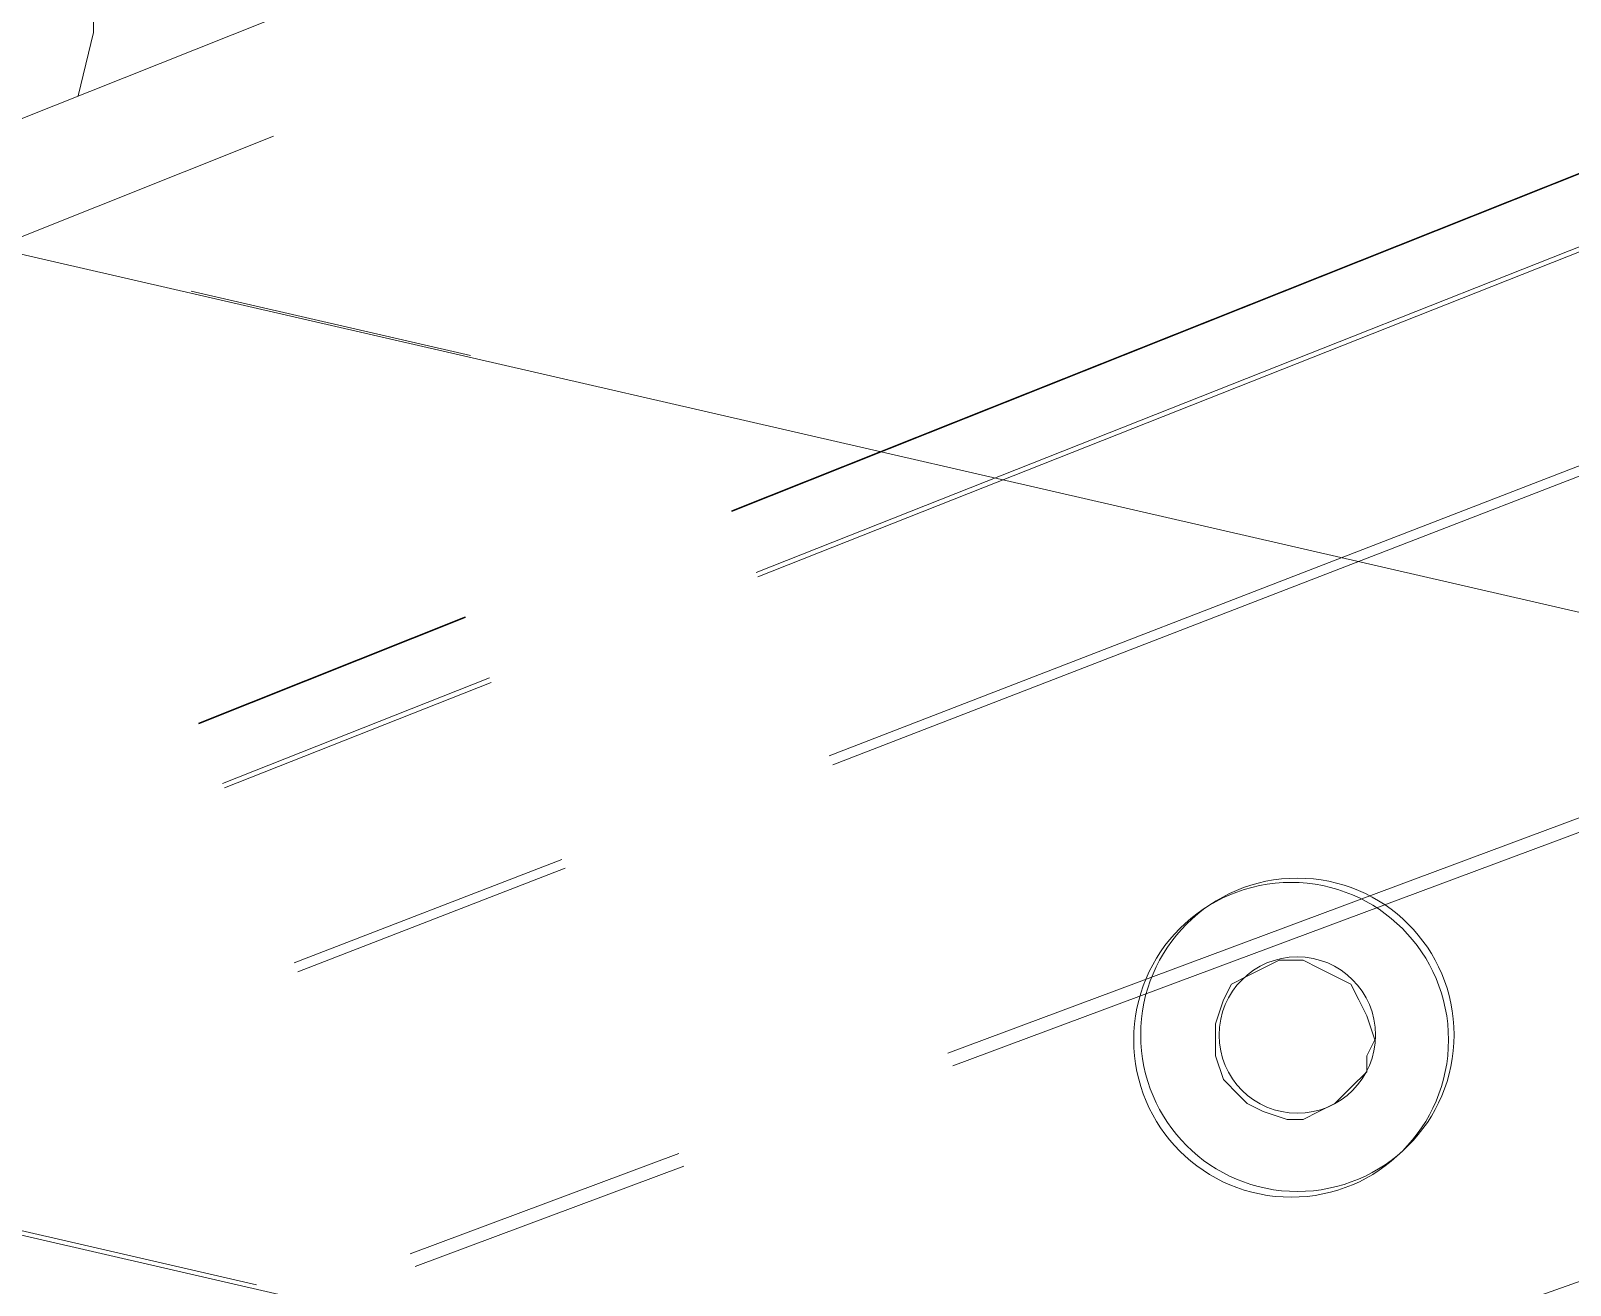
# Model space of a CAD drawing. Header units: millimetres. Extents: x 3 to 592, y 5 to 207.
# Drawn here: x 119.53 to 126.35, y 55.85 to 61.41 of the extents above; entities that cross this region are included whole.
import ezdxf

# ---------------------------------------------------------------- set-up
doc = ezdxf.new("R2010")
doc.units = ezdxf.units.MM

msp = doc.modelspace()

# ---------------------------------------------------------------- linework, layer by layer
at = {"color": 7, "lineweight": 0}
for points in [[(119.743114, 61.117868), (119.810142, 61.397974), (119.815786, 61.73664), (119.790739, 61.904562), (119.749464, 62.063313), (119.675734, 62.251696), (119.588245, 62.41221), (119.482059, 62.561788), (119.383281, 62.673618), (119.266511, 62.781568), (119.129281, 62.883874), (118.952892, 62.985121), (118.849881, 63.026043)], [(119.743114, 61.117868), (119.810142, 61.397974), (119.815786, 61.73664), (119.790739, 61.904562), (119.749464, 62.063313), (119.675734, 62.251696), (119.588245, 62.41221), (119.482059, 62.561788), (119.383281, 62.673618), (119.266511, 62.781568), (119.129281, 62.883874), (118.952892, 62.985121), (118.849881, 63.026043)], [(128.023056, 58.455278), (108.690833, 62.900278)], [(122.635938, 59.280516), (128.53479, 61.63127)], [(122.635938, 59.280516), (128.53479, 61.63127)], [(128.53567, 61.628638), (122.636818, 59.277884)], [(128.53567, 61.628638), (122.636818, 59.277884)], [(118.836173, 60.756421), (120.902942, 61.580042)], [(118.836173, 60.756421), (120.902942, 61.580042)], [(122.74441, 59.008092), (128.649291, 61.343662)], [(122.74441, 59.008092), (128.649291, 61.343662)], [(128.657201, 61.323783), (122.75232, 58.988213)], [(128.657201, 61.323783), (122.75232, 58.988213)], [(119.428037, 60.469052), (120.607807, 60.939203)], [(119.428037, 60.469052), (120.607807, 60.939203)], [(123.068263, 58.195182), (128.990662, 60.485966)], [(123.068263, 58.195182), (128.990662, 60.485966)], [(129.006089, 60.446951), (123.083683, 58.156186)], [(129.006089, 60.446951), (123.083683, 58.156186)], [(121.48028, 59.96839), (120.242648, 60.253288)], [(121.48028, 59.96839), (120.242648, 60.253288)], [(121.48028, 59.96839), (120.242648, 60.253288)], [(121.48028, 59.96839), (120.242648, 60.253288)], [(123.592276, 56.878655), (129.542188, 59.096999)], [(123.592276, 56.878655), (129.542188, 59.096999)], [(129.564368, 59.040785), (123.614456, 56.822441)], [(129.564368, 59.040785), (123.614456, 56.822441)], [(107.773611, 58.772778), (127.070556, 54.327778)], [(120.276397, 58.340215), (121.456167, 58.810365)], [(120.276397, 58.340215), (121.456167, 58.810365)], [(121.457048, 58.807733), (120.277277, 58.337582)], [(121.457048, 58.807733), (120.277277, 58.337582)], [(120.382458, 58.073864), (121.563434, 58.540978)], [(120.382458, 58.073864), (121.563434, 58.540978)], [(121.571344, 58.521099), (120.390368, 58.053985)], [(121.571344, 58.521099), (120.390368, 58.053985)], [(120.699303, 57.278869), (121.883783, 57.737026)], [(120.699303, 57.278869), (121.883783, 57.737026)], [(121.899202, 57.698033), (120.714721, 57.23988)], [(121.899202, 57.698033), (120.714721, 57.23988)], [(124.289581, 55.124152), (130.274676, 57.245741)], [(124.289581, 55.124152), (130.274676, 57.245741)], [(121.212311, 55.991317), (122.402293, 56.434986)], [(121.212311, 55.991317), (122.402293, 56.434986)], [(122.424474, 56.378772), (121.234491, 55.935103)], [(122.424474, 56.378772), (121.234491, 55.935103)], [(119.295313, 56.138664), (120.532945, 55.853765)], [(119.295313, 56.138664), (120.532945, 55.853765)], [(119.295313, 56.138664), (120.532945, 55.853765)], [(119.295313, 56.138664), (120.532945, 55.853765)]]:
    msp.add_lwpolyline(points, dxfattribs=at)
msp.add_lwpolyline([(124.7775, 57.008889), (124.7775, 56.938333), (124.7775, 56.867778), (124.812778, 56.761944), (124.883333, 56.691389), (124.918611, 56.656111), (124.989167, 56.620833), (125.095, 56.585556), (125.165556, 56.585556), (125.236111, 56.620833), (125.306667, 56.656111), (125.377222, 56.726667), (125.447778, 56.797222), (125.447778, 56.867778), (125.483056, 56.938333), (125.447778, 57.044167), (125.4125, 57.114722), (125.377222, 57.185278), (125.306667, 57.220556), (125.236111, 57.255833), (125.165556, 57.291111), (125.059722, 57.291111), (124.989167, 57.255833), (124.918611, 57.220556), (124.848056, 57.185278), (124.812778, 57.114722)], close=True, dxfattribs=at)
for centre, radius in [((125.112639, 56.938333), 0.696736), ((125.140579, 56.960488), 0.693649), ((125.140579, 56.960488), 0.693649), ((125.140579, 56.960488), 0.693649), ((125.140579, 56.960488), 0.693649), ((125.14012, 56.9595), 0.346251), ((125.14012, 56.9595), 0.346251), ((125.14012, 56.9595), 0.346251), ((125.14012, 56.9595), 0.346251)]:
    msp.add_circle(centre, radius, dxfattribs=at)

doc.saveas('drawing.dxf')
